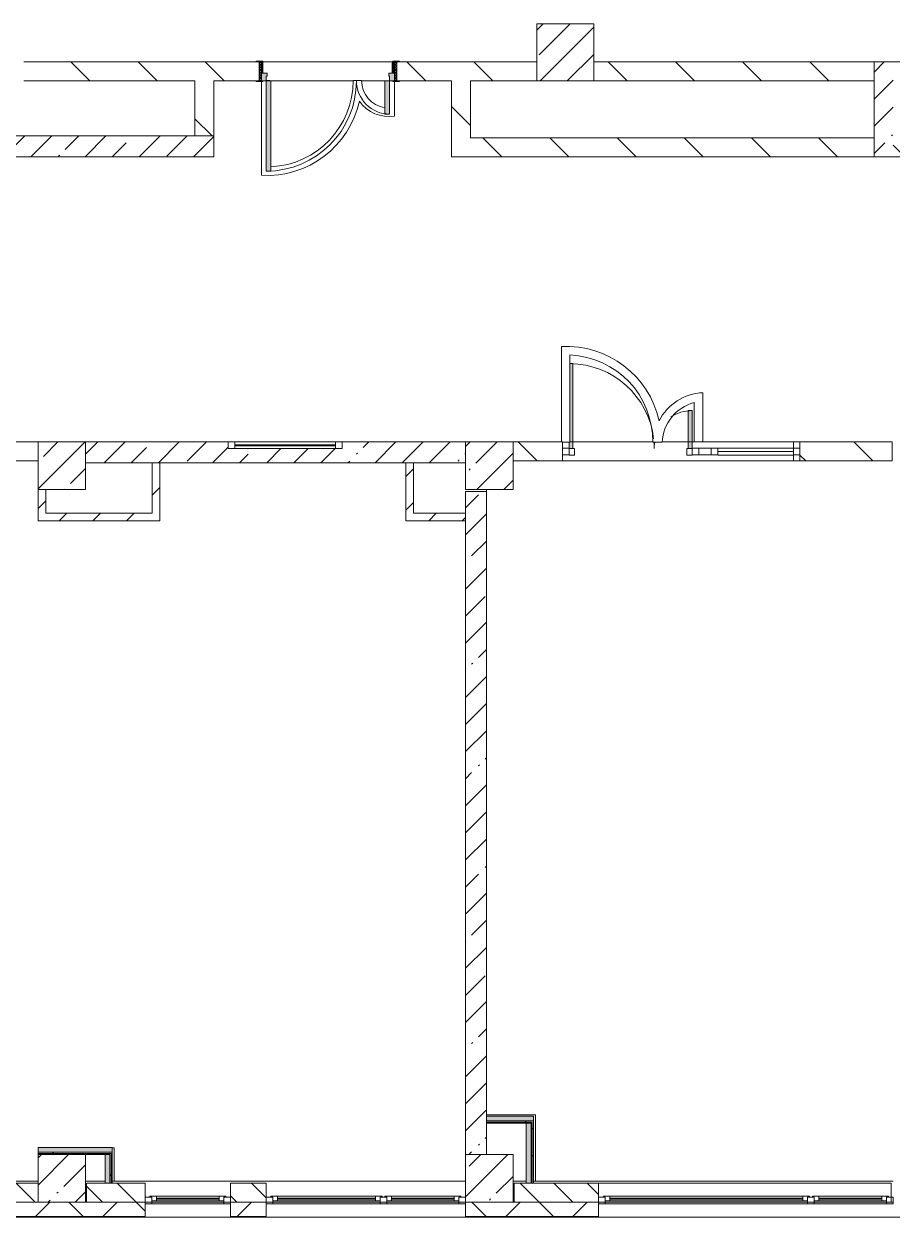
# Model space of a CAD drawing. Header units: millimetres. Extents: x -3917 to 185442, y -8553 to 29000.
# Drawn here: x 101192 to 110332, y -258 to 12300 of the extents above; entities that cross this region are included whole.
import ezdxf

# ---------------------------------------------------------------- set-up
doc = ezdxf.new("R2010")
doc.units = ezdxf.units.MM
for name, color, linetype, lineweight, true_color in [('A-DETL-GENF-3', 7, 'Continuous', 5, 0xaaaaaa), ('A-DOOR-1', 7, 'Continuous', 5, 0xaaaaaa), ('A-DOOR-2', 7, 'Continuous', 5, 0xe2e2e2), ('A-DOOR-FRAM-1', 7, 'Continuous', 5, 0xe2e2e2), ('A-DOOR-FRAM-2', 7, 'Continuous', 5, 0xaaaaaa), ('A-FLOR-2', 7, 'Continuous', 5, 0xaaaaaa), ('I-WALL-2', 7, 'Continuous', 5, 0xe7e7e7), ('I-WALL-3', 7, 'Continuous', 9, 0xe7e7e7)]:
    doc.layers.add(name, color=color, linetype=linetype, lineweight=lineweight, true_color=true_color)
for name, color, linetype, lineweight in [('A-GLAZ-2', 7, 'Continuous', 5), ('A-GLAZ-CURT-3', 7, 'Continuous', 5), ('A-GLAZ-CWMG-4', 7, 'Continuous', 5), ('A-WALL', 7, 'Continuous', 9), ('A-WALL-4', 7, 'Continuous', 5), ('I-WALL-4', 7, 'Continuous', 5), ('S-COLS-4', 7, 'Continuous', 5)]:
    doc.layers.add(name, color=color, linetype=linetype, lineweight=lineweight)
pattern_1 = [(45, (58431.52, 0), (-176.7767, 176.7767), [])]
pattern_2 = [(135, (58431.5, 0), (-353.5534, -353.5534), [])]
pattern_3 = [(45, (58431.5, 0), (-285.123, 285.123), []), (45, (58716.64, 0), (-285.123, 285.123), [504.031, -100.806, 16.764, -84.042])]
pattern_4 = [(135, (58431.52, 0), (-176.7767, -176.7767), [])]
pattern_5 = [(45, (58431.5, 0), (-530.33, 530.33), []), (135, (58431.5, 0), (-530.33, -530.33), [])]

# ---------------------------------------------------------------- blocks, each defined once
blk = doc.blocks.new('BSC_Колонна _Прямоугольная - 500х500-V85-2_10_1_птичка')
at = {"layer": 'S-COLS-4'}
h = blk.add_hatch(dxfattribs=at)
h.set_pattern_fill('FP_98', color=256, style=0, pattern_type=2)
h.set_pattern_definition([(45, (-43160, -7650), (-285.123, 285.123), []), (45, (-42874.88, -7650), (-285.123, 285.123), [504.031, -100.806, 16.764, -84.042])])
h.paths.add_polyline_path([(-250, -250), (250, -250), (250, 250), (-250, 250)])
for p, q in [((250, 250), (-250, 250)), ((-250, 250), (-250, -250)), ((250, -250), (250, 250)), ((-250, -250), (250, -250))]:
    blk.add_line(p, q, dxfattribs=at)
blk = doc.blocks.new('BSC_Колонна _Прямоугольная - 500х500-V86-2_10_1_птичка')
at = {"layer": 'S-COLS-4'}
h = blk.add_hatch(dxfattribs=at)
h.set_pattern_fill('FP_99', color=256, style=0, pattern_type=2)
h.set_pattern_definition([(45, (-47660, -7650), (-285.123, 285.123), []), (45, (-47374.88, -7650), (-285.123, 285.123), [504.031, -100.806, 16.764, -84.042])])
h.paths.add_polyline_path([(-250, -250), (250, -250), (250, 250), (-250, 250), (-250, 100)])
for p, q in [((250, 250), (-250, 250)), ((-250, 250), (-250, -250)), ((250, -250), (250, 250)), ((-250, -250), (250, -250))]:
    blk.add_line(p, q, dxfattribs=at)
blk = doc.blocks.new('BSC_Колонна _Прямоугольная - 500х500-V92-2_10_1_птичка')
at = {"layer": 'S-COLS-4'}
h = blk.add_hatch(dxfattribs=at)
h.set_pattern_fill('FP_105', color=256, style=0, pattern_type=2)
h.set_pattern_definition([(45, (-43160, -150), (-285.123, 285.123), []), (45, (-42874.88, -150), (-285.123, 285.123), [504.031, -100.806, 16.764, -84.042])])
h.paths.add_polyline_path([(-250, -250), (250, -250), (250, 250), (-250, 250)])
for p, q in [((250, 250), (-250, 250)), ((-250, 250), (-250, -250)), ((250, -250), (250, 250)), ((-250, -250), (250, -250))]:
    blk.add_line(p, q, dxfattribs=at)
blk = doc.blocks.new('BSC_Колонна _Прямоугольная - 500х500-V93-2_10_1_птичка')
at = {"layer": 'S-COLS-4'}
h = blk.add_hatch(dxfattribs=at)
h.set_pattern_fill('FP_106', color=256, style=0, pattern_type=2)
h.set_pattern_definition([(45, (-47660, -150), (-285.123, 285.123), []), (45, (-47374.88, -150), (-285.123, 285.123), [504.031, -100.806, 16.764, -84.042])])
h.paths.add_polyline_path([(-250, -250), (250, -250), (250, 250), (-250, 250), (-250, 80)])
for p, q in [((250, 250), (-250, 250)), ((-250, 250), (-250, -250)), ((250, -250), (250, 250)), ((-250, -250), (250, -250))]:
    blk.add_line(p, q, dxfattribs=at)
blk = doc.blocks.new('120_Окно_СКБ_2Ст - 120_Окно_СКБ_2Ст 3100х2500 _мал_ створка слева-2_-V126-2_10_1_птичка')
at = {"layer": 'A-GLAZ-2'}
for p, q in [((-1550, -127), (-1550, -57)), ((-1550, -57), (-1480, -57)), ((1550, -57), (-1550, -57)), ((-1480, -57), (-1480, -127)), ((-720, -87), (-1480, -87)), ((-1480, -87), (-1480, -127)), ((-1430, -137), (-1430, -87)), ((-1430, -107), (-770, -107)), ((-770, -117), (-1430, -117)), ((-770, -137), (-770, -87)), ((-720, -127), (-720, -57)), ((-720, -57), (-650, -57)), ((-720, -127), (-720, -87)), ((-650, -57), (-650, -127)), ((1480, -87), (-650, -87)), ((-650, -87), (-650, -127)), ((-600, -137), (-600, -87)), ((-600, -107), (1430, -107)), ((1430, -117), (-600, -117)), ((1430, -137), (1430, -87)), ((1480, -127), (1480, -57)), ((1480, -57), (1550, -57)), ((1480, -127), (1480, -87)), ((1550, -57), (1550, -127)), ((-1480, -127), (-1550, -127)), ((-1550, -127), (-1500, -127)), ((-1480, -127), (-1500, -127)), ((-1500, -127), (-1500, -137)), ((-1500, -137), (-700, -137)), ((-700, -137), (-1500, -137)), ((-650, -127), (-720, -127)), ((-700, -127), (-720, -127)), ((-700, -127), (-670, -127)), ((-700, -137), (-700, -127)), ((-650, -127), (-670, -127)), ((-670, -127), (-670, -137)), ((-670, -137), (1500, -137)), ((1500, -137), (-670, -137)), ((1550, -127), (1480, -127)), ((1500, -127), (1480, -127)), ((1500, -127), (1550, -127)), ((1500, -137), (1500, -127))]:
    blk.add_line(p, q, dxfattribs=at)
blk = doc.blocks.new('120_Окно_СКБ_2Ст - 120_Окно_СКБ_2Ст 2100х2500 _мал створка СЛЕВА_-V128-2_10_1_птичка')
at = {"layer": 'A-GLAZ-2'}
for p, q in [((-1050, -127), (-1050, -57)), ((-1050, -57), (-980, -57)), ((1050, -57), (-1050, -57)), ((-980, -57), (-980, -127)), ((-220, -87), (-980, -87)), ((-980, -87), (-980, -127)), ((-930, -137), (-930, -87)), ((-930, -107), (-270, -107)), ((-270, -117), (-930, -117)), ((-270, -137), (-270, -87)), ((-220, -127), (-220, -57)), ((-220, -57), (-150, -57)), ((-220, -127), (-220, -87)), ((-150, -57), (-150, -127)), ((980, -87), (-150, -87)), ((-150, -87), (-150, -127)), ((-100, -137), (-100, -87)), ((-100, -107), (930, -107)), ((930, -117), (-100, -117)), ((930, -137), (930, -87)), ((980, -127), (980, -57)), ((980, -57), (1050, -57)), ((980, -127), (980, -87)), ((1050, -57), (1050, -127)), ((-980, -127), (-1050, -127)), ((-1050, -127), (-1000, -127)), ((-980, -127), (-1000, -127)), ((-1000, -127), (-1000, -137)), ((-1000, -137), (-200, -137)), ((-200, -137), (-1000, -137)), ((-150, -127), (-220, -127)), ((-200, -127), (-220, -127)), ((-200, -127), (-170, -127)), ((-200, -137), (-200, -127)), ((-150, -127), (-170, -127)), ((-170, -127), (-170, -137)), ((-170, -137), (1000, -137)), ((1000, -137), (-170, -137)), ((1050, -127), (980, -127)), ((1000, -127), (980, -127)), ((1000, -127), (1050, -127)), ((1000, -137), (1000, -127))]:
    blk.add_line(p, q, dxfattribs=at)
blk = doc.blocks.new('110_Дверь_СКБ_2Ст - Д-6_л__ ДОО_Дв_1450x2100h_Дверь из раздевальной в коридор-V162-2_10_1_птичка')
at = {"layer": 'A-DOOR-1'}
h = blk.add_hatch(dxfattribs=at)
h.set_pattern_fill('FP_134', color=256, style=0, pattern_type=2)
h.set_pattern_definition([(135, (1576.41, 164.685), (-14.14214, -14.14214), []), (225, (1576.41, 164.685), (14.14214, -14.14214), [])])
h.paths.add_polyline_path([(737.5, 100), (712.5, 100), (712.5, -100), (737.5, -100), (737.5, 0.5)])
at = {"layer": 'A-DOOR-2'}
for points in [[(612.5, 1050), (612.5, 100), (662.5, 100), (662.5, 1050)], [(-637.5, 450), (-637.5, 100), (-587.5, 100), (-587.5, 450)]]:
    blk.add_hatch(color=256, dxfattribs=at).paths.add_polyline_path(points)
h = blk.add_hatch(color=256, dxfattribs=at)
h.paths.add_polyline_path([(-637.5, 100), (-687.5, 100), (-687.5, 20), (-627.5, 20), (-627.5, 50), (-637.5, 50)])
h.paths.add_polyline_path([(712.5, 100), (662.5, 100), (662.5, 50), (652.5, 50), (652.5, 20), (712.5, 20)])
at = {"layer": 'A-DOOR-FRAM-1'}
for points in [[(-742.5, 108), (-742.5, 100), (-672.5, 100), (-672.5, 108)], [(-672.5, 20), (-687.5, 20), (-687.5, -100), (-672.5, -100), (-672.5, 0.5)], [(767.5, 108), (697.5, 108), (697.5, 100), (767.5, 100)], [(712.5, 20), (697.5, 20), (697.5, -100), (712.5, -100), (712.5, 0.5)], [(-672.5, -100), (-742.5, -100), (-742.5, -108), (-672.5, -108)], [(767.5, -100), (697.5, -100), (697.5, -108), (767.5, -108)]]:
    blk.add_hatch(color=256, dxfattribs=at).paths.add_polyline_path(points)
at = {"layer": 'A-DOOR-FRAM-2'}
h = blk.add_hatch(dxfattribs=at)
h.set_pattern_fill('FP_135', color=256, style=0, pattern_type=2)
h.set_pattern_definition([(45, (-546.384, 164.685), (-14.1421, 14.1421), []), (135, (-546.384, 164.685), (-14.1421, -14.1421), [])])
h.paths.add_polyline_path([(-712.5, 100), (-712.5, -100), (-687.5, -100), (-687.5, 100)])
at = {"layer": 'A-DOOR-1'}
for p, q in [((662.5, 1050), (612.5, 1050)), ((612.5, 1050), (612.5, 100)), ((662.5, 100), (662.5, 1050)), ((-637.5, 450), (-637.5, 100)), ((-587.5, 450), (-637.5, 450)), ((-587.5, 100), (-587.5, 450)), ((-637.5, 100), (-587.5, 100)), ((612.5, 100), (662.5, 100))]:
    blk.add_line(p, q, dxfattribs=at)
for centre, radius, start, end in [((662.5, 100), 950, 90, 180), ((-637.5, 100), 350, 360, 90)]:
    blk.add_arc(centre, radius, start, end, dxfattribs=at)
at = {"layer": 'A-DOOR-FRAM-2'}
for p, q in [((-672.5, 108), (-742.5, 108)), ((-742.5, 108), (-742.5, 100)), ((-742.5, 100), (-672.5, 100)), ((-687.5, 100), (-712.5, 100)), ((-712.5, 100), (-712.5, -100)), ((-637.5, 100), (-687.5, 100)), ((-687.5, 100), (-687.5, 20)), ((-687.5, -100), (-687.5, 100)), ((-687.5, 20), (-627.5, 20)), ((-672.5, 20), (-687.5, 20)), ((-687.5, 20), (-687.5, -100)), ((-672.5, 100), (-672.5, 108)), ((-672.5, -100), (-672.5, 20)), ((-637.5, 50), (-637.5, 100)), ((-627.5, 50), (-637.5, 50)), ((-627.5, 20), (-627.5, 50)), ((662.5, 50), (652.5, 50)), ((652.5, 50), (652.5, 20)), ((652.5, 20), (712.5, 20)), ((662.5, 100), (662.5, 50)), ((712.5, 100), (662.5, 100)), ((767.5, 108), (697.5, 108)), ((697.5, 108), (697.5, 100)), ((697.5, 100), (767.5, 100)), ((712.5, 20), (697.5, 20)), ((697.5, 20), (697.5, -100)), ((712.5, 20), (712.5, 100)), ((737.5, 100), (712.5, 100)), ((712.5, 100), (712.5, -100)), ((712.5, -100), (712.5, 20)), ((737.5, -100), (737.5, 100)), ((767.5, 100), (767.5, 108)), ((-672.5, -100), (-742.5, -100)), ((-742.5, -100), (-742.5, -108)), ((-742.5, -108), (-672.5, -108)), ((-712.5, -100), (-687.5, -100)), ((-687.5, -100), (-672.5, -100)), ((-672.5, -108), (-672.5, -100)), ((697.5, -100), (712.5, -100)), ((767.5, -100), (697.5, -100)), ((697.5, -100), (697.5, -108)), ((697.5, -108), (767.5, -108)), ((712.5, -100), (737.5, -100)), ((767.5, -108), (767.5, -100))]:
    blk.add_line(p, q, dxfattribs=at)
blk = doc.blocks.new('120_Окно_СКБ_1Ст - 120_Окно_СКБ_1Ст 900х2500_h_-20664874-2_10_1_птичка')
at = {"layer": 'A-GLAZ-2'}
for p, q in [((-450, -127), (-450, -57)), ((-450, -57), (-380, -57)), ((450, -57), (-450, -57)), ((-380, -57), (-380, -127)), ((380, -87), (-380, -87)), ((-380, -87), (-380, -127)), ((-330, -137), (-330, -87)), ((-330, -107), (330, -107)), ((330, -117), (-330, -117)), ((330, -137), (330, -87)), ((380, -127), (380, -57)), ((380, -57), (450, -57)), ((380, -127), (380, -87)), ((450, -57), (450, -127)), ((-380, -127), (-450, -127)), ((-450, -127), (-400, -127)), ((-380, -127), (-400, -127)), ((-400, -127), (-400, -137)), ((-400, -137), (400, -137)), ((400, -137), (-400, -137)), ((450, -127), (380, -127)), ((400, -127), (380, -127)), ((400, -127), (450, -127)), ((400, -137), (400, -127))]:
    blk.add_line(p, q, dxfattribs=at)
blk = doc.blocks.new('120_Окно_СКБ_1Ст - 120_Окно_СКБ_1Ст 400х1200 EI30-24228621-2_10_1_птичка')
at = {"layer": 'A-GLAZ-2'}
for p, q in [((-600, 40), (-600, 110)), ((-600, 110), (-530, 110)), ((600, 110), (-600, 110)), ((-530, 40), (-600, 40)), ((-600, 40), (600, 40)), ((-530, 110), (-530, 40)), ((530, 80), (-530, 80)), ((530, 70), (-530, 70)), ((530, 40), (530, 110)), ((530, 110), (600, 110)), ((600, 40), (530, 40)), ((600, 110), (600, 40))]:
    blk.add_line(p, q, dxfattribs=at)
blk = doc.blocks.new('Прямоугольный импост - 50 x 70 мм-V236-2_10_1_птичка')
at = {"layer": 'A-GLAZ-CWMG-4'}
for p, q in [((-70, 35), (0, 35)), ((-70, -35), (-70, 35)), ((0, 35), (0, -35)), ((0, -35), (-70, -35))]:
    blk.add_line(p, q, dxfattribs=at)
blk = doc.blocks.new('Дверь_Витражная_остекление_ - ДВН_ДАО_Главный вход_1200 в свету-V244-2_10_1_птичка')
at = {"layer": 'A-DOOR-2'}
for points in [[(-639, 30), (-607, 30), (-607, 925), (-639, 925), (-639, 97), (-647, 97), (-647, 30)], [(647, 30), (647, 430), (607, 430), (607, 30)]]:
    blk.add_hatch(color=256, dxfattribs=at).paths.add_polyline_path(points)
at = {"layer": 'A-DETL-GENF-3'}
for p, q in [((-607, 925), (-639, 925)), ((-607, 30), (-607, 925)), ((647, 430), (607, 430)), ((607, 430), (607, 30)), ((647, 35), (647, 430)), ((-647, 97), (-647, 35)), ((-647, 30), (-607, 30)), ((-592, 30), (-647, 30)), ((-592, -40), (-592, 30)), ((592, -40), (592, 30)), ((592, 30), (647, 30)), ((607, 30), (647, 30)), ((-647, -40), (-592, -40)), ((647, -40), (592, -40))]:
    blk.add_line(p, q, dxfattribs=at)
at = {"layer": 'A-DOOR-1'}
for p, q in [((647, 430), (647, 35)), ((-647, 97), (-647, 35))]:
    blk.add_line(p, q, dxfattribs=at)
for centre, radius, start, end in [((-647, 30), 895, 6.6442, 89.4744), ((647, 30), 400, 90, 124.0488), ((-647, 30), 895, 360, 4.3606), ((647, 30), 400, 170.1518, 180)]:
    blk.add_arc(centre, radius, start, end, dxfattribs=at)
blk = doc.blocks.new('Системная панель - Стемалит - 40мм-V238-2_10_1_птичка')
at = {"layer": 'A-GLAZ-CURT-3'}
for p, q in [((65, 35), (-65, 35)), ((-65, 35), (-65, -35)), ((65, -35), (65, 35)), ((-65, -35), (65, -35))]:
    blk.add_line(p, q, dxfattribs=at)
blk = doc.blocks.new('Прямоугольный импост - 50 x 70 мм-V239-2_10_1_птичка')
at = {"layer": 'A-GLAZ-CWMG-4'}
for p, q in [((-35, 35), (35, 35)), ((-35, -35), (-35, 35)), ((35, 35), (35, -35)), ((35, -35), (-35, -35))]:
    blk.add_line(p, q, dxfattribs=at)
blk = doc.blocks.new('Прямоугольный импост - 50 x 70 мм-V240-2_10_1_птичка')
at = {"layer": 'A-GLAZ-CWMG-4'}
for p, q in [((0, 35), (-70, 35)), ((-70, 35), (-70, -35)), ((0, -35), (0, 35)), ((-70, -35), (0, -35))]:
    blk.add_line(p, q, dxfattribs=at)
blk = doc.blocks.new('Системная панель - Стекло - 40мм-V245-2_10_1_птичка')
at = {"layer": 'A-GLAZ-CURT-3'}
for p, q in [((397.5, 0), (-397.5, 0)), ((-397.5, 0), (-397.5, -40)), ((397.5, -40), (397.5, 0)), ((-397.5, -40), (397.5, -40))]:
    blk.add_line(p, q, dxfattribs=at)
blk = doc.blocks.new('Прямоугольный импост - 50 x 70 мм-V242-2_10_1_птичка')
at = {"layer": 'A-GLAZ-CWMG-4'}
for p, q in [((-35, 35), (35, 35)), ((-35, -35), (-35, 35)), ((35, 35), (35, -35)), ((35, -35), (-35, -35))]:
    blk.add_line(p, q, dxfattribs=at)
blk = doc.blocks.new('Прямоугольный импост - 50 x 70 мм-V243-2_10_1_птичка')
at = {"layer": 'A-GLAZ-CWMG-4'}
blk.add_line((41991, 7835), (41196, 7835), dxfattribs=at)

msp = doc.modelspace()

# ---------------------------------------------------------------- hatches: boundary and pattern name
at = {"layer": 'A-WALL-4'}
h = msp.add_hatch(dxfattribs=at)
h.set_pattern_fill('FP_125', color=256, style=0, pattern_type=2)
h.set_pattern_definition(pattern_4)
h.paths.add_polyline_path([(101341.5, -100), (101341.5, 100), (101091.5, 100), (101091.5, -100)])
h.paths.add_polyline_path([(97481.5, -100), (97991.5, -100), (97991.5, 100), (97481.5, 100)])
h = msp.add_hatch(dxfattribs=at)
h.set_pattern_fill('FP_125', color=256, style=0, pattern_type=2)
h.set_pattern_definition(pattern_4)
h.paths.add_polyline_path([(103367.9, -100), (103741.5, -100), (103741.5, 100), (103367.9, 100)])
h.paths.add_polyline_path([(102467.9, -100), (102467.9, 100), (101851.5, 100), (101851.5, -100)])
h = msp.add_hatch(dxfattribs=at)
h.set_pattern_fill('FP_125', color=256, style=0, pattern_type=2)
h.set_pattern_definition(pattern_4)
h.paths.add_polyline_path([(107241.5, -100), (107241.5, 100), (106351.5, 100), (106351.5, -100), (106446.9, -100)])
h = msp.add_hatch(dxfattribs=at)
h.set_pattern_fill('FP_115', color=256, style=0, pattern_type=2)
h.set_pattern_definition([(45, (58431.5, 0), (-353.5534, 353.5534), []), (135, (58431.5, 0), (-353.5534, -353.5534), [])])
h.paths.add_polyline_path([(134131.5, -250), (134131.5, -100), (129991.5, -100), (129991.5, -250), (133344.9, -250)])
h.paths.add_polyline_path([(127779.8, -250), (129091.5, -250), (129091.5, -100), (125491.5, -100), (125491.5, -250), (125924.8, -250)])
h.paths.add_polyline_path([(116491.5, -250), (117241.5, -250), (117241.5, -100), (116491.5, -100)])
h.paths.add_polyline_path([(115341.5, -250), (115591.5, -250), (115591.5, -100), (114841.5, -100), (114841.5, -250), (115258.3, -250)])
h.paths.add_polyline_path([(119341.5, -250), (120491.5, -250), (120491.5, -100), (119341.5, -100)])
h.paths.add_polyline_path([(123591.5, -250), (124591.5, -250), (124591.5, -100), (123591.5, -100)])
h.paths.add_polyline_path([(101841.5, -250), (102467.9, -250), (102467.9, -100), (101091.5, -100), (101091.5, -250), (101809.3, -250)])
h.paths.add_polyline_path([(110341.5, -250), (111741.5, -250), (111741.5, -100), (110341.5, -100)])
h.paths.add_polyline_path([(107241.5, -250), (107241.5, -100), (105841.5, -100), (105841.5, -250), (106446.9, -250)])
h.paths.add_polyline_path([(103367.9, -250), (103741.5, -250), (103741.5, -100), (103367.9, -100)])
h.paths.add_polyline_path([(97191.5, -250), (97991.5, -250), (97991.5, -100), (97191.5, -100), (97191.5, -176.4)])
at = {"layer": 'I-WALL-2'}
for points in [[(106555.6, 755), (106555.6, 805), (106061.5, 805), (106061.5, 755), (106446.9, 755)], [(106530.6, 100), (106530.6, 730), (106480.6, 730), (106480.6, 100)], [(102096.5, 100), (102096.5, 400), (102046.5, 400), (102046.5, 100)]]:
    msp.add_hatch(color=256, dxfattribs=at).paths.add_polyline_path(points)
at = {"layer": 'I-WALL-3'}
msp.add_hatch(color=256, dxfattribs=at).paths.add_polyline_path([(102121.5, 425), (102121.5, 475), (101341.5, 475), (101341.5, 425), (101809.3, 425)])
at = {"layer": 'I-WALL-4'}
h = msp.add_hatch(dxfattribs=at)
h.set_pattern_fill('FP_126', color=256, style=0, pattern_type=2)
h.set_pattern_definition(pattern_2)
h.paths.add_polyline_path([(109229.4, 11700), (110141.5, 11700), (110141.5, 11900), (107191.5, 11900), (107191.5, 11700), (108301.9, 11700)])
h.paths.add_polyline_path([(101191.5, 11700), (103667.2, 11700), (103664.3, 11900), (101191.5, 11900)])
h.paths.add_polyline_path([(105117.2, 11700), (106591.5, 11700), (106591.5, 11900), (105117.2, 11900), (105117.2, 11799.5)])
h = msp.add_hatch(dxfattribs=at)
h.set_pattern_fill('FP_123', color=256, style=0, pattern_type=2)
h.set_pattern_definition(pattern_3)
h.paths.add_polyline_path([(110141.5, 10900), (110341.5, 10900), (110341.5, 11900), (110141.5, 11900), (110141.5, 11100)])
h = msp.add_hatch(dxfattribs=at)
h.set_pattern_fill('FP_126', color=256, style=0, pattern_type=2)
h.set_pattern_definition(pattern_2)
h.paths.add_polyline_path([(103192.2, 11120), (103192.2, 11700), (102992.2, 11700), (102992.2, 11120)])
h = msp.add_hatch(dxfattribs=at)
h.set_pattern_fill('FP_126', color=256, style=0, pattern_type=2)
h.set_pattern_definition(pattern_2)
h.paths.add_polyline_path([(105892.2, 11100), (105892.2, 11700), (105692.2, 11700), (105692.2, 11100)])
h = msp.add_hatch(dxfattribs=at)
h.set_pattern_fill('FP_123', color=256, style=0, pattern_type=2)
h.set_pattern_definition(pattern_3)
h.paths.add_polyline_path([(100811.5, 10900), (103192.2, 10900), (103192.2, 11120), (100811.5, 11120)])
h = msp.add_hatch(dxfattribs=at)
h.set_pattern_fill('FP_126', color=256, style=0, pattern_type=2)
h.set_pattern_definition(pattern_2)
h.paths.add_polyline_path([(119591.5, 10900), (119591.5, 11100), (117771.5, 11100), (117771.5, 10900), (118504.6, 10900)])
h.paths.add_polyline_path([(112939.5, 10900), (113931.5, 10900), (113931.5, 11100), (110341.5, 11100), (110341.5, 10900), (111084.5, 10900)])
h.paths.add_polyline_path([(114831.5, 10900), (115041.5, 10900), (115041.5, 11100), (114831.5, 11100), (114831.5, 10980)])
h.paths.add_polyline_path([(116661.5, 10900), (116871.5, 10900), (116871.5, 11100), (116661.5, 11100), (116661.5, 10980)])
h.paths.add_polyline_path([(115961.5, 10900), (115961.5, 11100), (115741.5, 11100), (115741.5, 10900)])
h.paths.add_polyline_path([(105692.2, 10900), (110141.5, 10900), (110141.5, 11100), (105692.2, 11100)])
h = msp.add_hatch(dxfattribs=at)
h.set_pattern_fill('FP_126', color=256, style=0, pattern_type=2)
h.set_pattern_definition(pattern_2)
h.paths.add_polyline_path([(101341.5, 7700), (101341.5, 7900), (100492.5, 7900), (100492.5, 7700)])
h.paths.add_polyline_path([(97992.5, 7700), (97992.5, 7900), (97471.5, 7900), (97471.5, 7700)])
h = msp.add_hatch(dxfattribs=at)
h.set_pattern_fill('FP_123', color=256, style=0, pattern_type=2)
h.set_pattern_definition(pattern_3)
h.paths.add_polyline_path([(103664.3, 7680), (105841.5, 7680), (105841.5, 7900), (104541.5, 7900), (104541.5, 7830), (103341.5, 7830), (103341.5, 7900), (101841.5, 7900), (101841.5, 7680), (102621.5, 7680)])
h = msp.add_hatch(dxfattribs=at)
h.set_pattern_fill('FP_126', color=256, style=0, pattern_type=2)
h.set_pattern_definition(pattern_2)
h.paths.add_polyline_path([(110331.5, 7700), (110331.5, 7900), (109361.5, 7900), (109361.5, 7700)])
h.paths.add_polyline_path([(106341.5, 7700), (106861.5, 7700), (106861.5, 7900), (106341.5, 7900), (106341.5, 7750.3)])
h = msp.add_hatch(dxfattribs=at)
h.set_pattern_fill('FP_127', color=256, style=0, pattern_type=2)
h.set_pattern_definition(pattern_1)
h.paths.add_polyline_path([(102621.5, 7070), (102621.5, 7680), (102541.5, 7680), (102541.5, 7070)])
h = msp.add_hatch(dxfattribs=at)
h.set_pattern_fill('FP_127', color=256, style=0, pattern_type=2)
h.set_pattern_definition(pattern_1)
h.paths.add_polyline_path([(105291.5, 7070), (105291.5, 7680), (105211.5, 7680), (105211.5, 7070)])
h = msp.add_hatch(dxfattribs=at)
h.set_pattern_fill('FP_127', color=256, style=0, pattern_type=2)
h.set_pattern_definition(pattern_1)
h.paths.add_polyline_path([(101421.5, 7150), (101421.5, 7400), (101341.5, 7400), (101341.5, 7150)])
h = msp.add_hatch(dxfattribs=at)
h.set_pattern_fill('FP_123', color=256, style=0, pattern_type=2)
h.set_pattern_definition(pattern_3)
h.paths.add_polyline_path([(105946.3, 400), (106061.5, 400), (106061.5, 7380), (105841.5, 7380), (105841.5, 400), (105944.2, 400)])
h = msp.add_hatch(dxfattribs=at)
h.set_pattern_fill('FP_127', color=256, style=0, pattern_type=2)
h.set_pattern_definition(pattern_1)
h.paths.add_polyline_path([(102541.5, 7070), (102541.5, 7150), (101341.5, 7150), (101341.5, 7070), (101809.3, 7070)])
h = msp.add_hatch(dxfattribs=at)
h.set_pattern_fill('FP_127', color=256, style=0, pattern_type=2)
h.set_pattern_definition(pattern_1)
h.paths.add_polyline_path([(105841.5, 7070), (105841.5, 7150), (105291.5, 7150), (105291.5, 7070), (105519.3, 7070)])
h = msp.add_hatch(dxfattribs=at)
h.set_pattern_fill('FP_227', color=256, style=0, pattern_type=2)
h.set_pattern_definition(pattern_5)
h.paths.add_polyline_path([(106543.1, 742.5), (106555.6, 742.5), (106555.6, 755), (106061.5, 755), (106061.5, 742.5), (106446.9, 742.5)])
h = msp.add_hatch(dxfattribs=at)
h.set_pattern_fill('FP_227', color=256, style=0, pattern_type=2)
h.set_pattern_definition(pattern_5)
h.paths.add_polyline_path([(106530.6, 730), (106543.1, 730), (106543.1, 742.5), (106061.5, 742.5), (106061.5, 730), (106480.6, 730)])
h = msp.add_hatch(dxfattribs=at)
h.set_pattern_fill('FP_227', color=256, style=0, pattern_type=2)
h.set_pattern_definition(pattern_5)
h.paths.add_polyline_path([(106543.1, 100), (106543.1, 730), (106530.6, 730), (106530.6, 100)])
h = msp.add_hatch(dxfattribs=at)
h.set_pattern_fill('FP_227', color=256, style=0, pattern_type=2)
h.set_pattern_definition(pattern_5)
h.paths.add_polyline_path([(106555.6, 100), (106555.6, 742.5), (106543.1, 742.5), (106543.1, 100)])
h = msp.add_hatch(dxfattribs=at)
h.set_pattern_fill('FP_227', color=256, style=0, pattern_type=2)
h.set_pattern_definition(pattern_5)
h.paths.add_polyline_path([(102109, 412.5), (102121.5, 412.5), (102121.5, 425), (101341.5, 425), (101341.5, 412.5), (101809.3, 412.5)])
h = msp.add_hatch(dxfattribs=at)
h.set_pattern_fill('FP_227', color=256, style=0, pattern_type=2)
h.set_pattern_definition(pattern_5)
h.paths.add_polyline_path([(102109, 400), (102109, 412.5), (101341.5, 412.5), (101341.5, 400), (102096.5, 400)])
h = msp.add_hatch(dxfattribs=at)
h.set_pattern_fill('FP_227', color=256, style=0, pattern_type=2)
h.set_pattern_definition(pattern_5)
h.paths.add_polyline_path([(102109, 100), (102109, 400), (102096.5, 400), (102096.5, 100)])
h = msp.add_hatch(dxfattribs=at)
h.set_pattern_fill('FP_227', color=256, style=0, pattern_type=2)
h.set_pattern_definition(pattern_5)
h.paths.add_polyline_path([(102109, 100), (102121.5, 100), (102121.5, 412.5), (102109, 412.5), (102109, 230.5)])
at = {"layer": 'S-COLS-4'}
h = msp.add_hatch(dxfattribs=at)
h.set_pattern_fill('FP_123', color=256, style=0, pattern_type=2)
h.set_pattern_definition(pattern_3)
h.paths.add_polyline_path([(107191.5, 11700), (107191.5, 12300), (106591.5, 12300), (106591.5, 11700)])

# ---------------------------------------------------------------- linework, layer by layer
at = {"layer": 'A-FLOR-2'}
for p, q in [((105067.2, 11780), (105067.2, 11889.6)), ((105067.2, 11889.6), (105077.2, 11889.6)), ((103692.2, 11692), (103692.2, 10706.8)), ((103782.2, 11703), (103742.2, 11703)), ((104747.2, 11703), (104657.2, 11703)), ((105092.2, 11329.8), (105092.2, 11692)), ((106849.6, 8904.6), (106849.6, 7900)), ((106939.6, 7897), (106939.6, 8815.2)), ((108338.5, 7900), (108338.5, 8418.4)), ((108248.5, 8314.2), (108248.5, 7900)), ((106861.5, 7897), (106939.6, 7897)), ((106939.6, 7900), (107811.9, 7900)), ((107812.1, 7897), (107910.1, 7897)), ((107910.4, 7900), (109361.5, 7900)), ((109291.5, 7900), (108338.5, 7900)), ((109291.5, 7835), (109291.5, 7900)), ((109291.5, 7700), (109291.5, 7760)), ((106061.5, 7400), (106061.5, 7380)), ((106061.5, 820), (106575.6, 820)), ((106575.6, 820), (106575.6, 120)), ((102121.5, 470), (102141.5, 470)), ((102141.5, 470), (102141.5, 120))]:
    msp.add_line(p, q, dxfattribs=at)
for centre, radius, start, end in [((103752.2, 11700), 905, 272.53584, 0.18993), ((105032.2, 11700), 285, 179.39688, 261.89794), ((103752.2, 11700), 995, 266.54288, 347.60213), ((105032.2, 11700), 375, 214.72707, 279.2069), ((106902.1, 7906), 1000, 12.44956, 93.01125), ((106902.1, 7906), 910, 359.43333, 87.64026), ((108363.5, 7875), 544, 92.63401, 153.04618), ((108363.5, 7875), 454, 104.67311, 177.22246)]:
    msp.add_arc(centre, radius, start, end, dxfattribs=at)
at = {"layer": 'A-WALL'}
for p, q in [((102992.2, 11120), (103192.2, 11120)), ((110141.5, 11100), (110141.5, 10900)), ((102621.5, 7680), (102541.5, 7680)), ((105291.5, 7680), (105211.5, 7680)), ((105841.5, 7070), (105841.5, 7150)), ((106061.5, 805), (106061.5, 730)), ((106061.5, 755), (106555.6, 755)), ((106061.5, 742.5), (106543.1, 742.5)), ((106530.6, 730), (106480.6, 730)), ((106530.6, 100), (106530.6, 730)), ((106543.1, 100), (106543.1, 742.5)), ((102121.5, 425), (101341.5, 425)), ((102109, 412.5), (101341.5, 412.5)), ((102096.5, 400), (102046.5, 400)), ((102096.5, 100), (102096.5, 400)), ((102109, 100), (102109, 412.5)), ((101091.5, -100), (101341.5, -100)), ((101851.5, -100), (102467.9, -100)), ((103367.9, -100), (103741.5, -100)), ((106351.5, -100), (107241.5, -100)), ((101091.5, -250), (102467.9, -250)), ((103367.9, -250), (103741.5, -250)), ((105841.5, -250), (107241.5, -250)), ((101091.5, -253), (102467.9, -253)), ((103367.9, -253), (103741.5, -253)), ((105841.5, -253), (107241.5, -253))]:
    msp.add_line(p, q, dxfattribs=at)
at = {"layer": 'A-WALL-4'}
for p, q in [((97481.5, 100), (101341.5, 100)), ((102467.9, 100), (101851.5, 100)), ((101851.5, 100), (101851.5, -100)), ((102467.9, -258), (102467.9, 100)), ((103741.5, 100), (103367.9, 100)), ((103367.9, 100), (103367.9, -258)), ((103741.5, -258), (103741.5, 100)), ((106351.5, 100), (106351.5, -100)), ((106351.5, 100), (110321.5, 100)), ((107241.5, -258), (107241.5, 100)), ((110321.5, -100), (110321.5, 100)), ((101841.5, -100), (101851.5, -100)), ((105841.5, -100), (105841.5, -258)), ((106341.5, -100), (106351.5, -100)), ((116491.5, -258), (97191.5, -258))]:
    msp.add_line(p, q, dxfattribs=at)
at = {"layer": 'I-WALL-4'}
for p, q in [((103637.2, 11900), (101191.5, 11900)), ((103707.2, 11900), (105077.2, 11900)), ((106591.5, 11900), (105147.2, 11900)), ((106591.5, 11700), (106591.5, 11900)), ((112591.5, 11900), (107191.5, 11900)), ((107191.5, 11900), (107191.5, 11700)), ((110141.5, 11900), (110141.5, 11100)), ((101191.5, 11700), (102992.2, 11700)), ((102992.2, 11700), (102992.2, 11120)), ((103192.2, 11700), (103637.2, 11700)), ((103192.2, 10900), (103192.2, 11700)), ((104657.1, 11700), (103792.2, 11700)), ((104992.2, 11700), (104747.5, 11700)), ((105147.2, 11700), (105692.2, 11700)), ((105692.2, 11700), (105692.2, 10900)), ((105892.2, 11700), (106591.5, 11700)), ((105892.2, 11100), (105892.2, 11700)), ((107191.5, 11700), (110141.5, 11700)), ((102992.2, 11120), (100811.5, 11120)), ((110141.5, 11100), (105892.2, 11100)), ((100811.5, 10900), (103192.2, 10900)), ((105692.2, 10900), (114131.5, 10900)), ((100492.5, 7900), (101341.5, 7900)), ((103341.5, 7900), (101841.5, 7900)), ((105841.5, 7900), (104541.5, 7900)), ((106861.5, 7900), (106341.5, 7900)), ((106861.5, 7700), (106861.5, 7900)), ((106939.6, 7900), (107811.9, 7900)), ((107910.4, 7900), (108248.5, 7900)), ((109291.5, 7900), (110331.5, 7900)), ((109361.5, 7900), (109361.5, 7700)), ((110331.5, 7700), (110331.5, 7900)), ((101341.5, 7700), (97471.5, 7700)), ((101841.5, 7680), (102541.5, 7680)), ((102541.5, 7680), (102541.5, 7150)), ((102621.5, 7070), (102621.5, 7680)), ((102621.5, 7680), (105211.5, 7680)), ((105211.5, 7680), (105211.5, 7070)), ((105291.5, 7150), (105291.5, 7680)), ((105291.5, 7680), (105841.5, 7680)), ((110331.5, 7700), (106341.5, 7700)), ((101341.5, 7400), (101341.5, 7070)), ((101421.5, 7150), (101421.5, 7400)), ((106061.5, 7380), (105841.5, 7380)), ((105841.5, 7380), (105841.5, 7150)), ((106061.5, 805), (106061.5, 7380)), ((101341.5, 7070), (102621.5, 7070)), ((102541.5, 7150), (101421.5, 7150)), ((105211.5, 7070), (105841.5, 7070)), ((105841.5, 7150), (105291.5, 7150)), ((105841.5, 7070), (105841.5, 400)), ((106555.6, 805), (106061.5, 805)), ((106555.6, 100), (106555.6, 805)), ((106061.5, 400), (106061.5, 730)), ((106061.5, 730), (106480.6, 730)), ((106480.6, 730), (106480.6, 100)), ((102121.5, 475), (101341.5, 475)), ((101341.5, 475), (101341.5, 400)), ((101841.5, 400), (102046.5, 400)), ((102046.5, 400), (102046.5, 100)), ((102121.5, 100), (102121.5, 475)), ((97721.1, 120), (101341.5, 120)), ((101841.5, 120), (102046.5, 120)), ((102120.7, 120), (105841.5, 120)), ((106341.5, 120), (106480.6, 120)), ((106555.6, 120), (110341.5, 120)), ((103367.9, -100), (102467.9, -100)), ((105841.5, -100), (103741.5, -100)), ((110341.5, -100), (107241.5, -100))]:
    msp.add_line(p, q, dxfattribs=at)
at = {"layer": 'S-COLS-4'}
for p, q in [((107191.5, 12300), (106591.5, 12300)), ((106591.5, 12300), (106591.5, 11900)), ((107191.5, 11900), (107191.5, 12300)), ((106591.5, 11900), (106591.5, 11700)), ((107191.5, 11700), (107191.5, 11900)), ((106591.5, 11700), (107191.5, 11700))]:
    msp.add_line(p, q, dxfattribs=at)

# ---------------------------------------------------------------- block references
at = {"layer": 'A-DOOR-1', "rotation": 180}
msp.add_blockref('110_Дверь_СКБ_2Ст - Д-6_л__ ДОО_Дв_1450x2100h_Дверь из раздевальной в коридор-V162-2_10_1_птичка', (104404.7, 11800), dxfattribs=at)
at = {"layer": 'A-DOOR-1'}
msp.add_blockref('Дверь_Витражная_остекление_ - ДВН_ДАО_Главный вход_1200 в свету-V244-2_10_1_птичка', (107579, 7800), dxfattribs=at)
at = {"layer": 'A-GLAZ-2'}
msp.add_blockref('120_Окно_СКБ_1Ст - 120_Окно_СКБ_1Ст 400х1200 EI30-24228621-2_10_1_птичка', (103941.5, 7790), dxfattribs=at)
at = {"layer": 'A-GLAZ-2', "rotation": 180}
for name, p in [('120_Окно_СКБ_1Ст - 120_Окно_СКБ_1Ст 900х2500_h_-20664874-2_10_1_птичка', (102917.9, -175)), ('120_Окно_СКБ_2Ст - 120_Окно_СКБ_2Ст 2100х2500 _мал створка СЛЕВА_-V128-2_10_1_птичка', (104791.5, -175)), ('120_Окно_СКБ_2Ст - 120_Окно_СКБ_2Ст 3100х2500 _мал_ створка слева-2_-V126-2_10_1_птичка', (108791.5, -175))]:
    msp.add_blockref(name, p, dxfattribs=at)
at = {"layer": 'A-GLAZ-CURT-3'}
for name, p in [('Системная панель - Стемалит - 40мм-V238-2_10_1_птичка', (108361.5, 7800)), ('Системная панель - Стекло - 40мм-V245-2_10_1_птичка', (108894, 7800))]:
    msp.add_blockref(name, p, dxfattribs=at)
at = {"layer": 'A-GLAZ-CWMG-4', "rotation": 180}
msp.add_blockref('Прямоугольный импост - 50 x 70 мм-V240-2_10_1_птичка', (106861.5, 7800), dxfattribs=at)
at = {"layer": 'A-GLAZ-CWMG-4', "extrusion": (0, 0, -1), "rotation": 180}
for name, p in [('Прямоугольный импост - 50 x 70 мм-V239-2_10_1_птичка', (-108261.5, 7800)), ('Прямоугольный импост - 50 x 70 мм-V242-2_10_1_птичка', (-108461.5, 7800)), ('Прямоугольный импост - 50 x 70 мм-V236-2_10_1_птичка', (-109361.5, 7800))]:
    msp.add_blockref(name, p, dxfattribs=at)
at = {"layer": 'A-GLAZ-CWMG-4'}
msp.add_blockref('Прямоугольный импост - 50 x 70 мм-V243-2_10_1_птичка', (67300.5, 0), dxfattribs=at)
at = {"layer": 'S-COLS-4'}
for name, p in [('BSC_Колонна _Прямоугольная - 500х500-V85-2_10_1_птичка', (101591.5, 7650)), ('BSC_Колонна _Прямоугольная - 500х500-V86-2_10_1_птичка', (106091.5, 7650)), ('BSC_Колонна _Прямоугольная - 500х500-V92-2_10_1_птичка', (101591.5, 150)), ('BSC_Колонна _Прямоугольная - 500х500-V93-2_10_1_птичка', (106091.5, 150))]:
    msp.add_blockref(name, p, dxfattribs=at)

doc.saveas('drawing.dxf')
